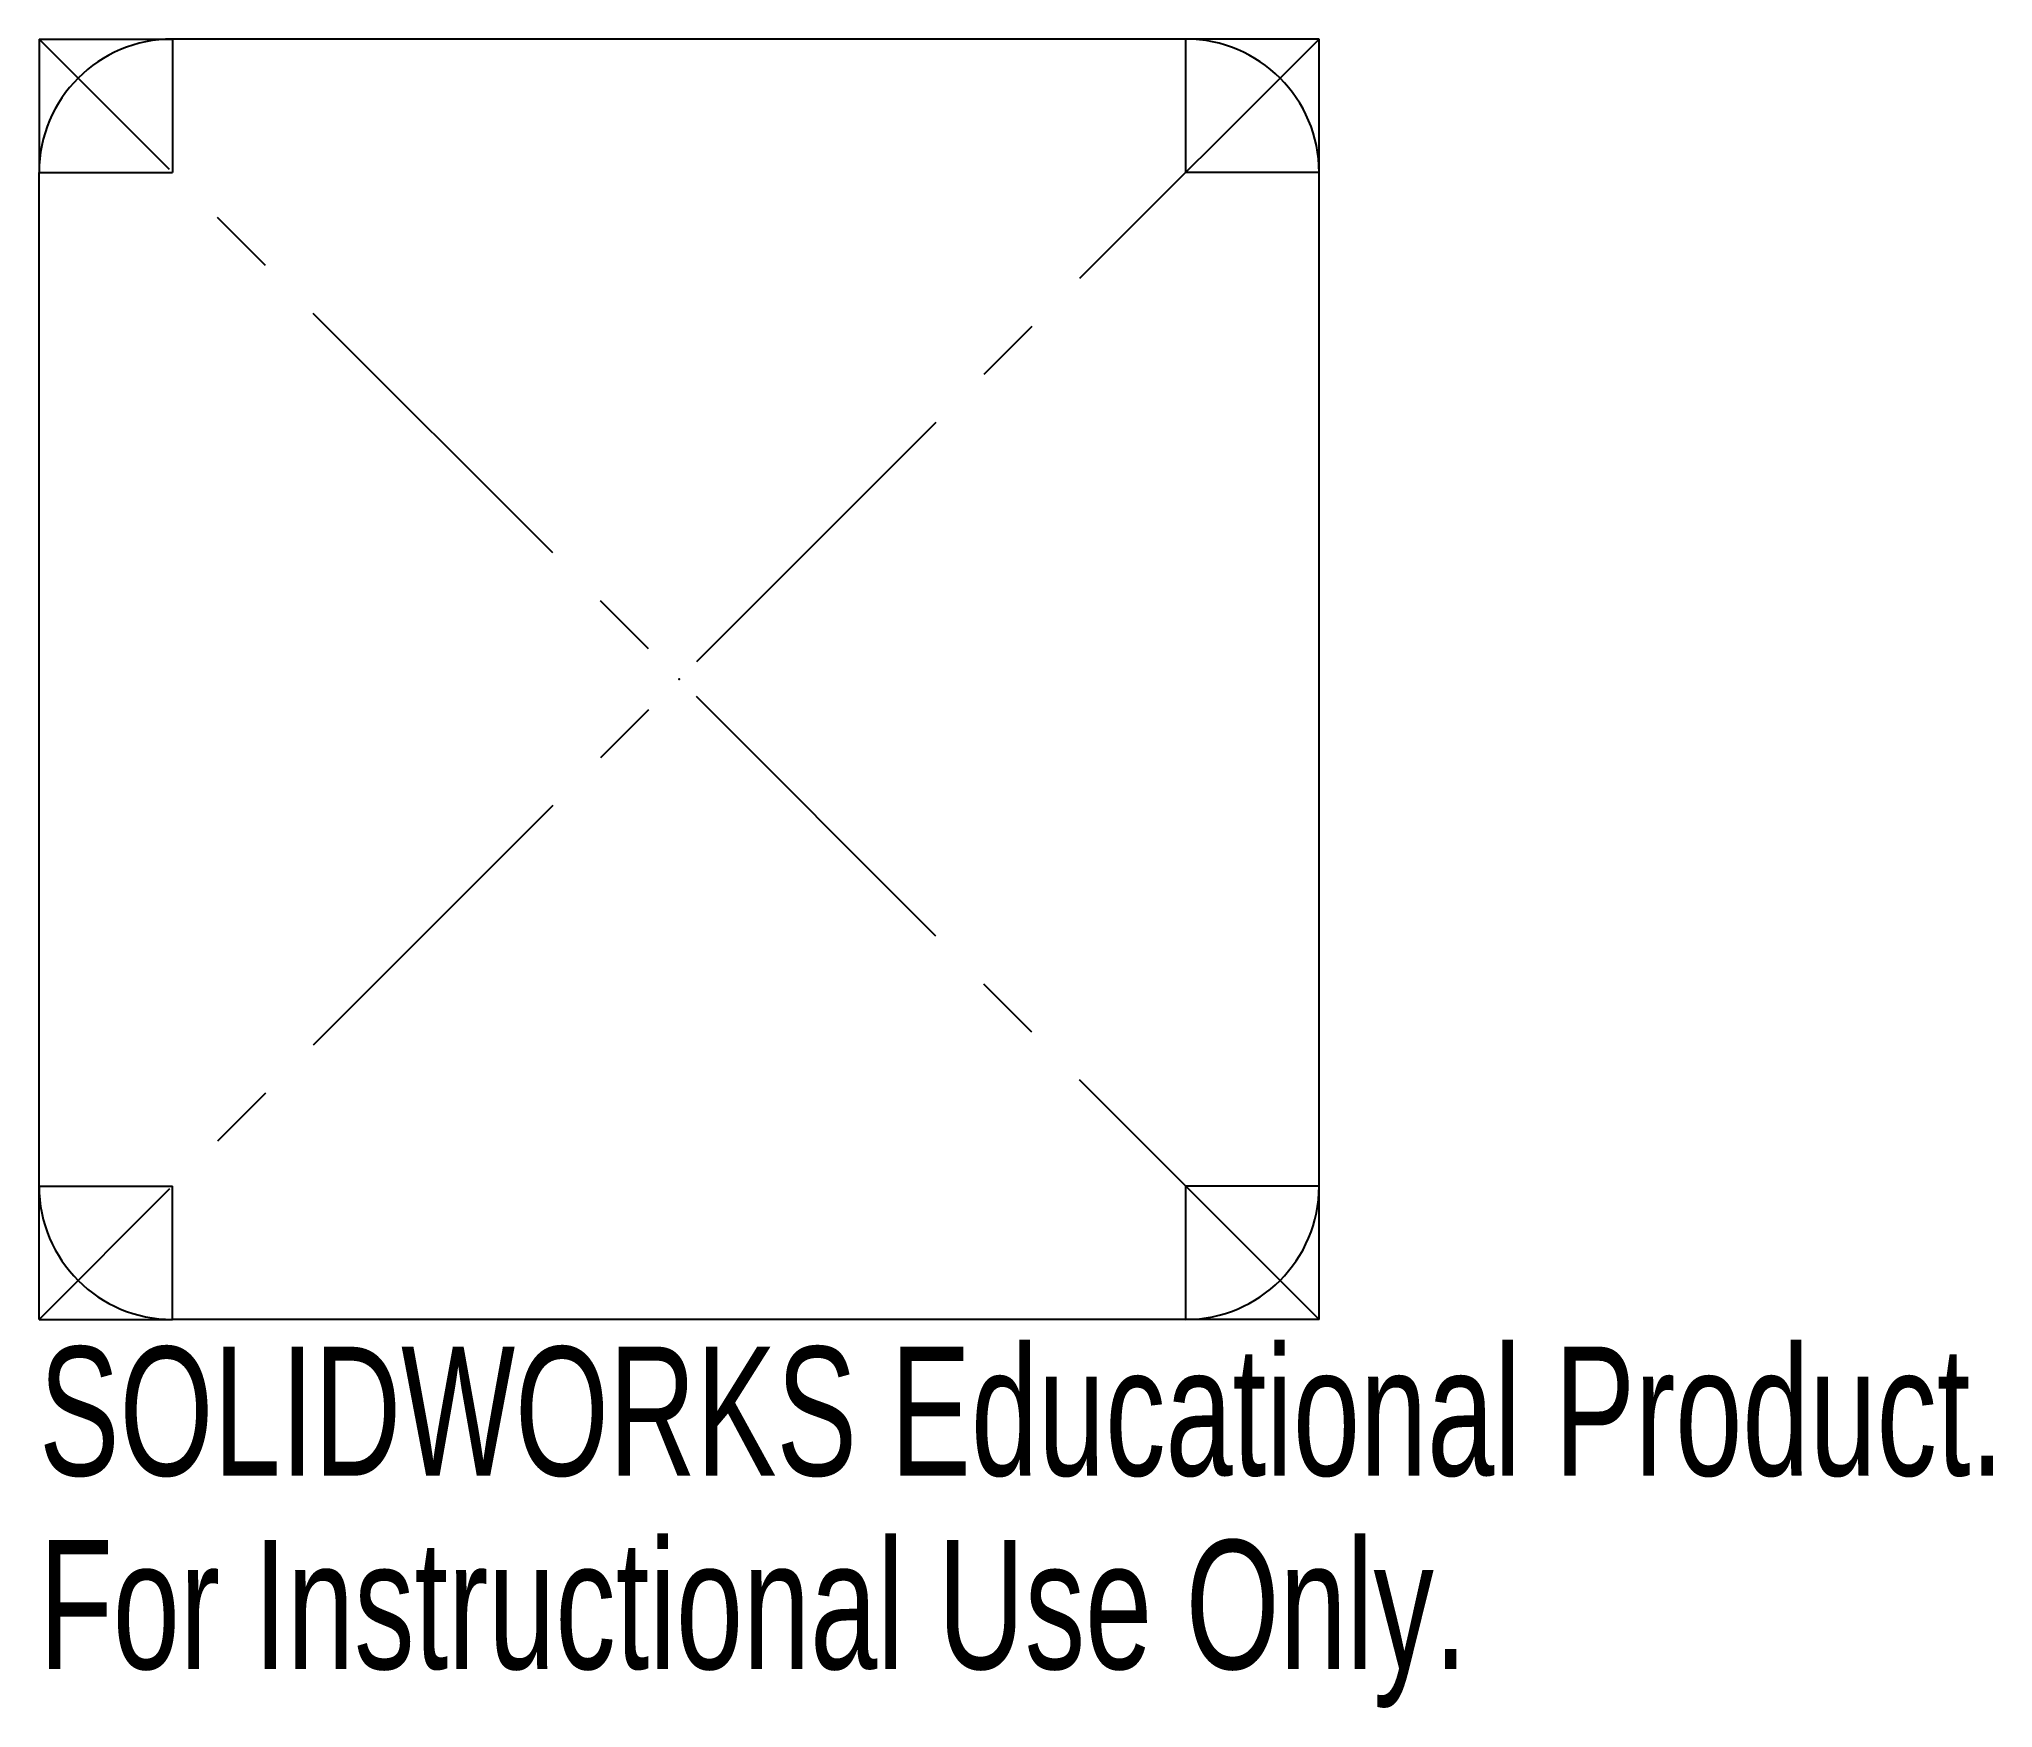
# Model space of a CAD drawing. Header units: millimetres. Extents: x -24 to 49.3, y -38.6 to 24.
import ezdxf

# ---------------------------------------------------------------- set-up
doc = ezdxf.new("R2010")
doc.units = ezdxf.units.MM
doc.header["$PDSIZE"] = -1
doc.linetypes.add('CENTERX2', pattern=[20.32, 12.7, -2.54, 2.54, -2.54])
doc.styles.add('SLDTEXTSTYLE0', font='TXT', dxfattribs={"width": 0.7})

msp = doc.modelspace()

# ---------------------------------------------------------------- linework, layer by layer
at = {"color": 7, "linetype": 'CENTERX2'}
for p, q in [((24, -24), (-24, 24)), ((24, 24), (-24, -24))]:
    msp.add_line(p, q, dxfattribs=at)
at = {"color": 7, "linetype": 'Continuous'}
for p, q in [((-24, 24), (-19, 24)), ((-24, 24), (-24, 19)), ((19, 24), (-19, 24)), ((-19, 24), (-19, 19)), ((24, 24), (19, 24)), ((19, 19), (19, 24)), ((24, 19), (24, 24)), ((-24, -19), (-24, 19)), ((-24, 19), (-19, 19)), ((24, 19), (19, 19)), ((24, -19), (24, 19)), ((-24, -24), (-24, -19)), ((-24, -19), (-19, -19)), ((-19, -24), (-19, -19)), ((24, -19), (19, -19)), ((19, -24), (19, -19)), ((24, -24), (24, -19)), ((-24, -24), (-19, -24)), ((19, -24), (-19, -24)), ((24, -24), (19, -24))]:
    msp.add_line(p, q, dxfattribs=at)
for centre, start, end in [((-19, 19), 90, 180), ((19, 19), 0, 90), ((-19, -19), 180, 270), ((19, -19), 270, 0)]:
    msp.add_arc(centre, 5, start, end, dxfattribs=at)
msp.add_point((0, 0), dxfattribs=at)

# ---------------------------------------------------------------- texts
at = {"color": 7, "linetype": 'Continuous', "char_height": 4.83362, "attachment_point": 1, "style": 'SLDTEXTSTYLE0'}
for s, insert in [('SOLIDWORKS Educational Product.', (-24, -25.02)), ('For Instructional Use Only.', (-24, -32.27))]:
    msp.add_mtext(s, dxfattribs=dict(at, insert=insert))

doc.saveas('drawing.dxf')
